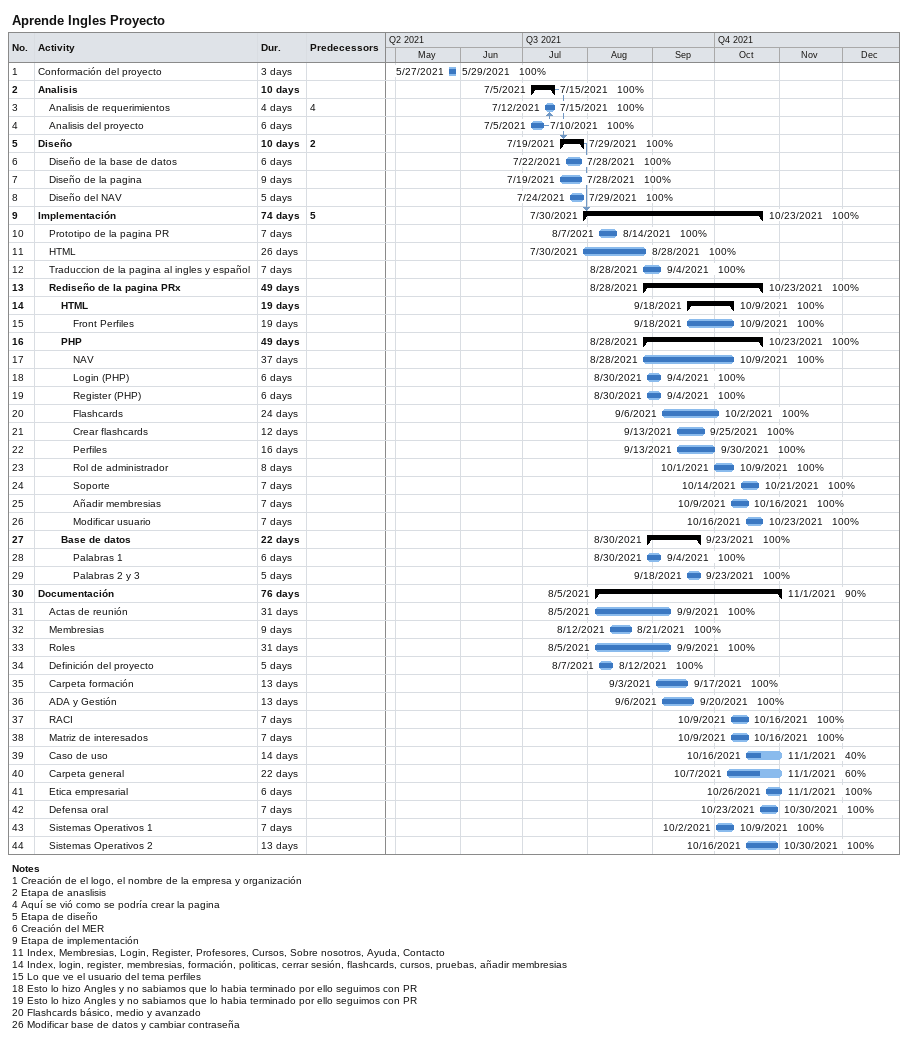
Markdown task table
Aprende Ingles Proyecto

| ID | Level | Task | Duration | Start | Finish | Predecessors | % complete |
|---|---|---|---|---|---|---|---|
| 1 | 1 | Conformación del proyecto | 3d | 2021-05-27 | 2021-05-29 |  | 100 |
| 2 | 1 | **Analisis** | 10d | 2021-07-05 | 2021-07-15 |  | 100 |
| 3 | 2 | Analisis de requerimientos | 4d | 2021-07-12 | 2021-07-15 | 4 | 100 |
| 4 | 2 | Analisis del proyecto | 6d | 2021-07-05 | 2021-07-10 |  | 100 |
| 5 | 1 | **Diseño** | 10d | 2021-07-19 | 2021-07-29 | 2 | 100 |
| 6 | 2 | Diseño de la base de datos | 6d | 2021-07-22 | 2021-07-28 |  | 100 |
| 7 | 2 | Diseño de la pagina | 9d | 2021-07-19 | 2021-07-28 |  | 100 |
| 8 | 2 | Diseño del NAV | 5d | 2021-07-24 | 2021-07-29 |  | 100 |
| 9 | 1 | **Implementación** | 74d | 2021-07-30 | 2021-10-23 | 5 | 100 |
| 10 | 2 | Prototipo de la pagina PR | 7d | 2021-08-07 | 2021-08-14 |  | 100 |
| 11 | 2 | HTML | 26d | 2021-07-30 | 2021-08-28 |  | 100 |
| 12 | 2 | Traduccion de la pagina al ingles y español | 7d | 2021-08-28 | 2021-09-04 |  | 100 |
| 13 | 2 | **Rediseño de la pagina PRx** | 49d | 2021-08-28 | 2021-10-23 |  | 100 |
| 14 | 3 | **HTML** | 19d | 2021-09-18 | 2021-10-09 |  | 100 |
| 15 | 4 | Front Perfiles | 19d | 2021-09-18 | 2021-10-09 |  | 100 |
| 16 | 3 | **PHP** | 49d | 2021-08-28 | 2021-10-23 |  | 100 |
| 17 | 4 | NAV | 37d | 2021-08-28 | 2021-10-09 |  | 100 |
| 18 | 4 | Login (PHP) | 6d | 2021-08-30 | 2021-09-04 |  | 100 |
| 19 | 4 | Register (PHP) | 6d | 2021-08-30 | 2021-09-04 |  | 100 |
| 20 | 4 | Flashcards | 24d | 2021-09-06 | 2021-10-02 |  | 100 |
| 21 | 4 | Crear flashcards | 12d | 2021-09-13 | 2021-09-25 |  | 100 |
| 22 | 4 | Perfiles | 16d | 2021-09-13 | 2021-09-30 |  | 100 |
| 23 | 4 | Rol de administrador | 8d | 2021-10-01 | 2021-10-09 |  | 100 |
| 24 | 4 | Soporte | 7d | 2021-10-14 | 2021-10-21 |  | 100 |
| 25 | 4 | Añadir membresias | 7d | 2021-10-09 | 2021-10-16 |  | 100 |
| 26 | 4 | Modificar usuario | 7d | 2021-10-16 | 2021-10-23 |  | 100 |
| 27 | 3 | **Base de datos** | 22d | 2021-08-30 | 2021-09-23 |  | 100 |
| 28 | 4 | Palabras 1 | 6d | 2021-08-30 | 2021-09-04 |  | 100 |
| 29 | 4 | Palabras 2 y 3 | 5d | 2021-09-18 | 2021-09-23 |  | 100 |
| 30 | 1 | **Documentación** | 76d | 2021-08-05 | 2021-11-01 |  | 90 |
| 31 | 2 | Actas de reunión | 31d | 2021-08-05 | 2021-09-09 |  | 100 |
| 32 | 2 | Membresias | 9d | 2021-08-12 | 2021-08-21 |  | 100 |
| 33 | 2 | Roles | 31d | 2021-08-05 | 2021-09-09 |  | 100 |
| 34 | 2 | Definición del proyecto | 5d | 2021-08-07 | 2021-08-12 |  | 100 |
| 35 | 2 | Carpeta formación | 13d | 2021-09-03 | 2021-09-17 |  | 100 |
| 36 | 2 | ADA y Gestión | 13d | 2021-09-06 | 2021-09-20 |  | 100 |
| 37 | 2 | RACI | 7d | 2021-10-09 | 2021-10-16 |  | 100 |
| 38 | 2 | Matriz de interesados | 7d | 2021-10-09 | 2021-10-16 |  | 100 |
| 39 | 2 | Caso de uso | 14d | 2021-10-16 | 2021-11-01 |  | 40 |
| 40 | 2 | Carpeta general | 22d | 2021-10-07 | 2021-11-01 |  | 60 |
| 41 | 2 | Etica empresarial | 6d | 2021-10-26 | 2021-11-01 |  | 100 |
| 42 | 2 | Defensa oral | 7d | 2021-10-23 | 2021-10-30 |  | 100 |
| 43 | 2 | Sistemas Operativos 1 | 7d | 2021-10-02 | 2021-10-09 |  | 100 |
| 44 | 2 | Sistemas Operativos 2 | 13d | 2021-10-16 | 2021-10-30 |  | 100 |

Notes
- 1: Creación de el logo, el nombre de la empresa y organización
- 2: Etapa de anaslisis
- 4: Aquí se vió como se podría crear la pagina
- 5: Etapa de diseño
- 6: Creación del MER
- 9: Etapa de implementación
- 11: Index, Membresias, Login, Register, Profesores, Cursos, Sobre nosotros, Ayuda, Contacto
- 14: Index, login, register, membresias, formación, politicas, cerrar sesión, flashcards, cursos, pruebas, añadir membresias
- 15: Lo que ve el usuario del tema perfiles
- 18: Esto lo hizo Angles y no sabiamos que lo habia terminado por ello seguimos con PR
- 19: Esto lo hizo Angles y no sabiamos que lo habia terminado por ello seguimos con PR
- 20: Flashcards básico, medio y avanzado
- 26: Modificar base de datos y cambiar contraseña
